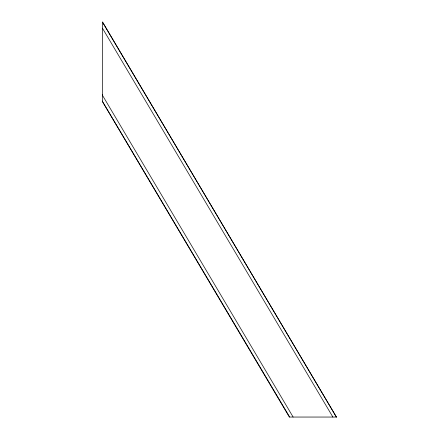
<?xml version="1.0" encoding="UTF-8"?>
<svg xmlns="http://www.w3.org/2000/svg" width="439" height="439" viewBox="0 0 439 439"><rect width="100%" height="100%" fill="white"/><g stroke="black" fill="none" stroke-linecap="round" stroke-linejoin="round"><path stroke-width="0.66" d="M102.435 22.394L102.528 21.955L336.345 417.05M102.435 28.826L102.528 28.381M289.702 417.05L102.528 101.486M102.435 28.178L332.877 417.05M102.435 95.258L293.126 417.05M102.435 94.61L102.523 95.033M102.435 101.036L102.523 101.458M336.45 417.05L289.345 417.05L102.435 101.645L102.435 22.12L336.472 417.05"/></g></svg>
